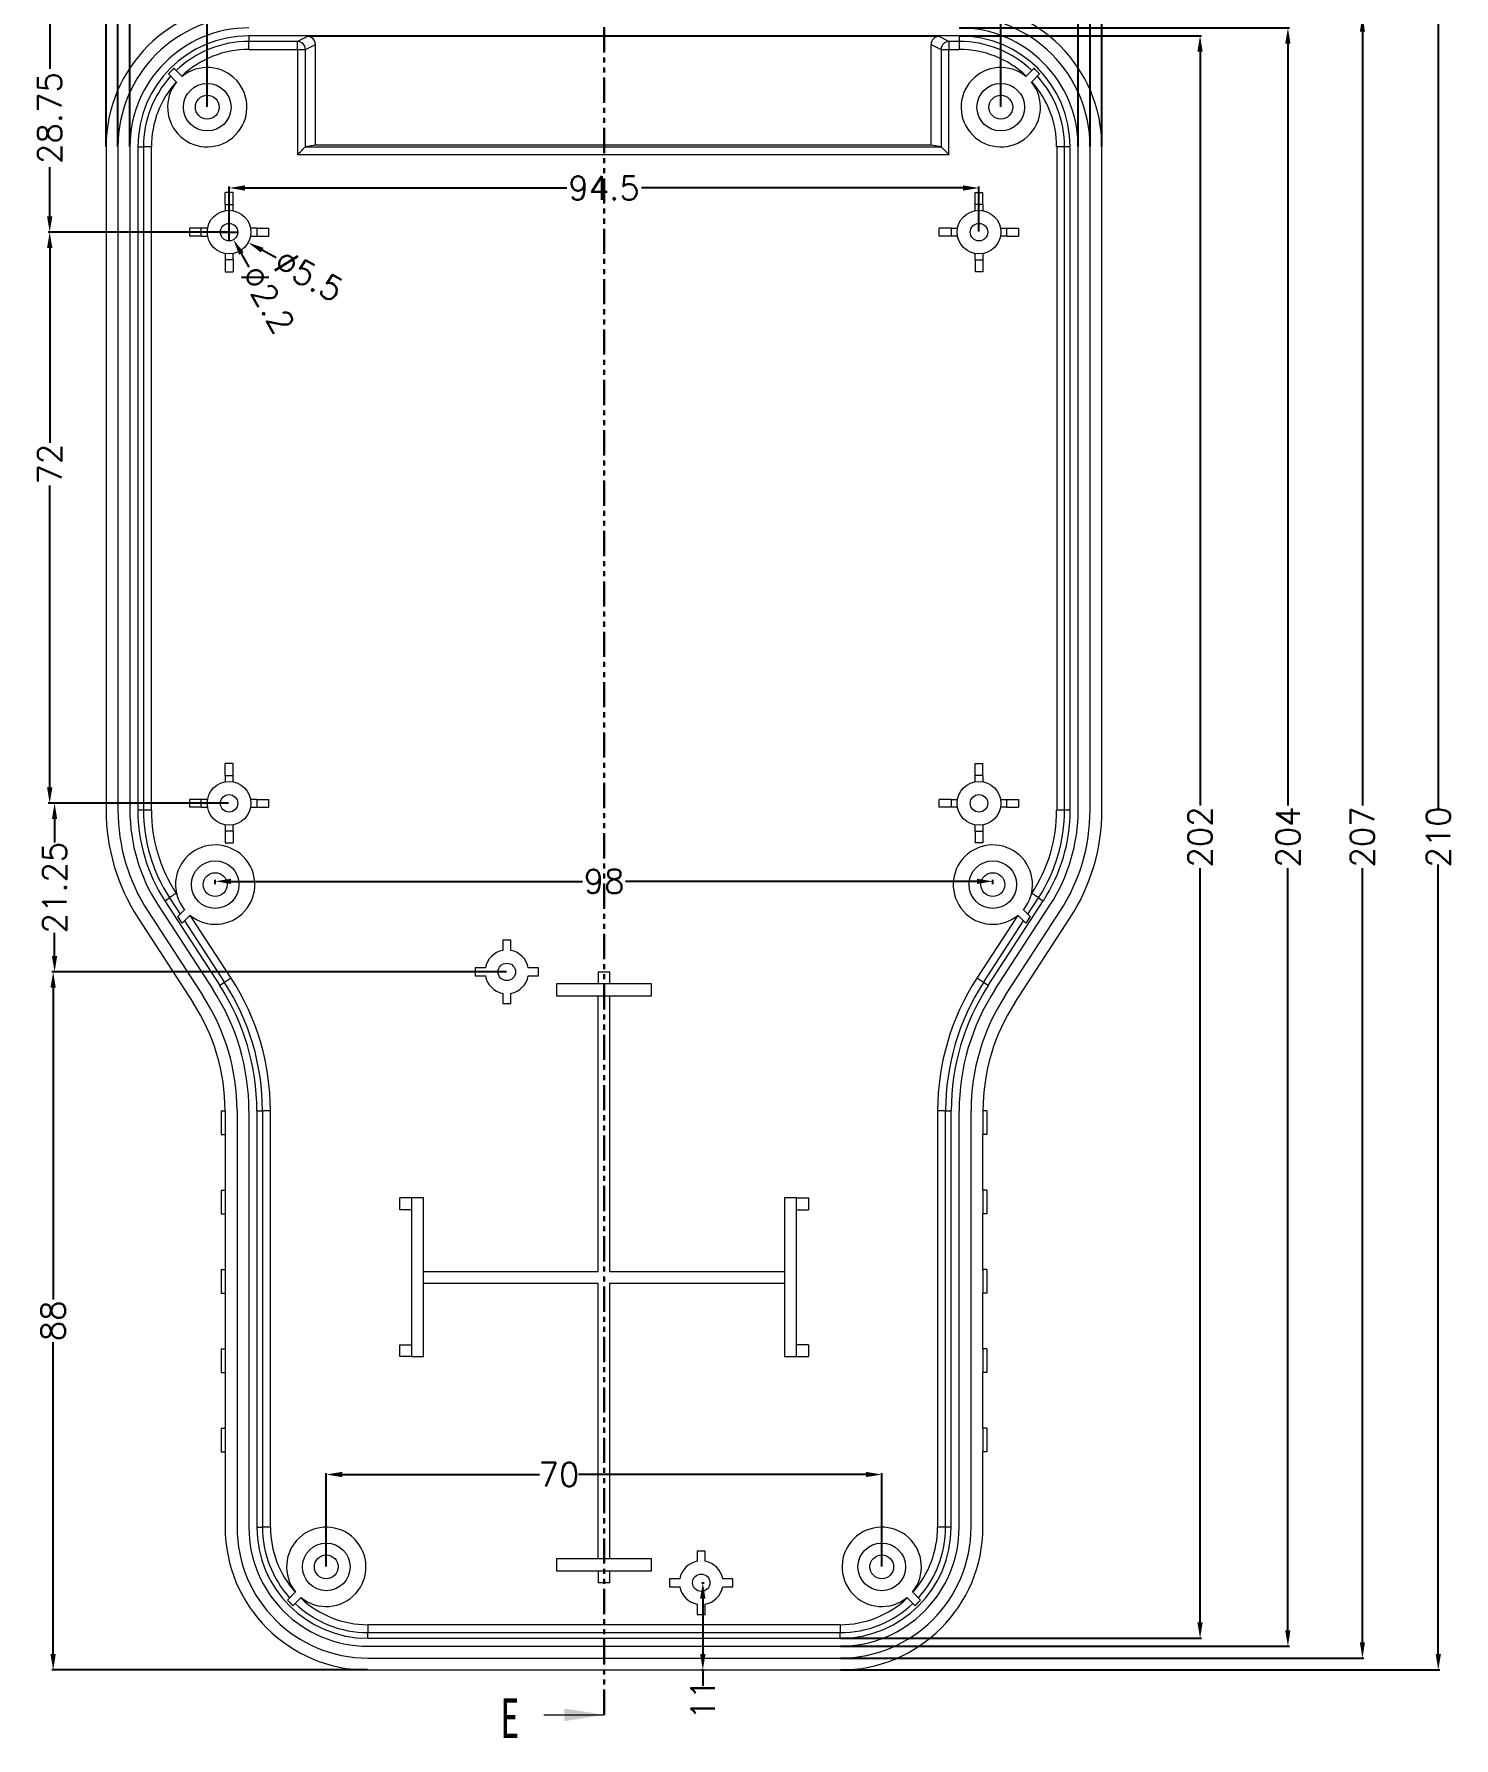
# Model space of a CAD drawing. Header units: inches. Extents: x 2685 to 4830, y 1126 to 1652.
# Drawn here: x 3716.3 to 3895.2, y 1329.9 to 1544.7 of the extents above; entities that cross this region are included whole.
import ezdxf

# ---------------------------------------------------------------- set-up
doc = ezdxf.new("R2010")
doc.units = ezdxf.units.IN
doc.header["$LTSCALE"] = 0.5
doc.linetypes.add('PHANTOM', pattern=[12.7, 6.35, -1.27, 1.27, -1.27, 1.27, -1.27])
doc.styles.add('SLDTEXTSTYLE6', font='TXT', dxfattribs={"width": 0.7})
doc.styles.get("Standard").update_dxf_attribs({"font": 'txt', "bigfont": 'gbcbig.shx'})
doc.dimstyles.new('3', dxfattribs={"dimtxt": 3, "dimasz": 2, "dimexe": 0.18, "dimexo": 0.0625, "dimgap": 0.2, "dimtad": 0, "dimzin": 12, "dimdsep": 46, "dimtxsty": 'Standard', "dimcen": 1, "dimclrd": 3, "dimclre": 3, "dimclrt": 256, "dimadec": 0, "dimazin": 0, "dimtfac": 1, "dimtofl": 0, "dimtmove": 0, "dimatfit": 3, "dimfxl": 1, "dimtolj": 1, "dimtzin": 0, "dimarcsym": 0})

# ---------------------------------------------------------------- blocks, each defined once
blk = doc.blocks.new('*D93')
at = {"color": 3, "lineweight": -2}
for p, q in [((3738.15, 1535.52), (3738.15, 1557.02)), ((3740.15, 1556.84), (3784.95, 1556.84)), ((3836.15, 1556.84), (3791.35, 1556.84)), ((3838.15, 1535.52), (3838.15, 1557.02))]:
    blk.add_line(p, q, dxfattribs=at)
at = {"color": 3}
for points in [[(3740.15, 1557.17), (3740.15, 1556.5), (3738.15, 1556.84)], [(3836.15, 1557.17), (3836.15, 1556.5), (3838.15, 1556.84)]]:
    blk.add_solid(points, dxfattribs=at)
at = {"layer": 'Defpoints', "color": 0}
for p in [(3838.15, 1556.84), (3738.15, 1535.46), (3838.15, 1535.46)]:
    blk.add_point(p, dxfattribs=at)
at = {"insert": (3788.15, 1556.84), "char_height": 3, "attachment_point": 5}
blk.add_mtext('\\A1;100', dxfattribs=at)
blk = doc.blocks.new('*D94')
at = {"color": 3, "lineweight": -2}
for p, q in [((3740.9, 1519.77), (3740.9, 1525.45)), ((3742.9, 1525.27), (3783.45, 1525.27)), ((3833.4, 1525.27), (3792.85, 1525.27)), ((3835.4, 1519.77), (3835.4, 1525.45))]:
    blk.add_line(p, q, dxfattribs=at)
at = {"color": 3}
for points in [[(3742.9, 1525.6), (3742.9, 1524.94), (3740.9, 1525.27)], [(3833.4, 1525.6), (3833.4, 1524.94), (3835.4, 1525.27)]]:
    blk.add_solid(points, dxfattribs=at)
at = {"layer": 'Defpoints', "color": 0}
for p in [(3835.4, 1525.27), (3740.9, 1519.71), (3835.4, 1519.71)]:
    blk.add_point(p, dxfattribs=at)
at = {"insert": (3788.15, 1525.27), "char_height": 3, "attachment_point": 5}
blk.add_mtext('\\A1;94.5', dxfattribs=at)
blk = doc.blocks.new('*D95')
at = {"color": 3, "lineweight": -2}
for p, q in [((3728.4, 1530.52), (3728.4, 1562.42)), ((3730.4, 1562.24), (3782.95, 1562.24)), ((3845.9, 1562.24), (3793.35, 1562.24)), ((3847.9, 1530.52), (3847.9, 1562.42))]:
    blk.add_line(p, q, dxfattribs=at)
at = {"color": 3}
for points in [[(3730.4, 1562.57), (3730.4, 1561.91), (3728.4, 1562.24)], [(3845.9, 1562.57), (3845.9, 1561.91), (3847.9, 1562.24)]]:
    blk.add_solid(points, dxfattribs=at)
at = {"layer": 'Defpoints', "color": 0}
for p in [(3728.4, 1562.24), (3728.4, 1530.46), (3847.9, 1530.46)]:
    blk.add_point(p, dxfattribs=at)
at = {"insert": (3788.15, 1562.24), "char_height": 3, "attachment_point": 5}
blk.add_mtext('\\A1;119.5', dxfattribs=at)
blk = doc.blocks.new('*D96')
at = {"color": 3, "lineweight": -2}
for p, q in [((3726.9, 1530.52), (3726.9, 1568.29)), ((3728.9, 1568.11), (3782.45, 1568.11)), ((3847.4, 1568.11), (3793.85, 1568.11)), ((3849.4, 1530.52), (3849.4, 1568.29))]:
    blk.add_line(p, q, dxfattribs=at)
at = {"color": 3}
for points in [[(3728.9, 1568.44), (3728.9, 1567.78), (3726.9, 1568.11)], [(3847.4, 1568.44), (3847.4, 1567.78), (3849.4, 1568.11)]]:
    blk.add_solid(points, dxfattribs=at)
at = {"layer": 'Defpoints', "color": 0}
for p in [(3849.4, 1568.11), (3726.9, 1530.46), (3849.4, 1530.46)]:
    blk.add_point(p, dxfattribs=at)
at = {"insert": (3788.15, 1568.11), "char_height": 3, "attachment_point": 5}
blk.add_mtext('\\A1;122.5', dxfattribs=at)
blk = doc.blocks.new('*D97')
at = {"color": 3, "lineweight": -2}
for p, q in [((3725.4, 1530.52), (3725.4, 1573.37)), ((3727.4, 1573.19), (3782.45, 1573.19)), ((3848.9, 1573.19), (3793.85, 1573.19)), ((3850.9, 1530.52), (3850.9, 1573.37))]:
    blk.add_line(p, q, dxfattribs=at)
at = {"color": 3}
for points in [[(3727.4, 1573.53), (3727.4, 1572.86), (3725.4, 1573.19)], [(3848.9, 1573.53), (3848.9, 1572.86), (3850.9, 1573.19)]]:
    blk.add_solid(points, dxfattribs=at)
at = {"layer": 'Defpoints', "color": 0}
for p in [(3725.4, 1573.19), (3725.4, 1530.46), (3850.9, 1530.46)]:
    blk.add_point(p, dxfattribs=at)
at = {"insert": (3788.15, 1573.19), "char_height": 3, "attachment_point": 5}
blk.add_mtext('\\A1;125.5', dxfattribs=at)
blk = doc.blocks.new('*D98')
at = {"color": 3, "lineweight": -2}
for p, q in [((3740.84, 1519.71), (3718.11, 1519.71)), ((3718.29, 1517.71), (3718.29, 1493.15)), ((3718.29, 1449.71), (3718.29, 1487.75)), ((3740.84, 1447.71), (3718.11, 1447.71))]:
    blk.add_line(p, q, dxfattribs=at)
at = {"color": 3}
for points in [[(3717.96, 1517.71), (3718.63, 1517.71), (3718.29, 1519.71)], [(3717.96, 1449.71), (3718.63, 1449.71), (3718.29, 1447.71)]]:
    blk.add_solid(points, dxfattribs=at)
at = {"layer": 'Defpoints', "color": 0}
for p in [(3718.29, 1519.71), (3740.9, 1519.71), (3740.9, 1447.71)]:
    blk.add_point(p, dxfattribs=at)
at = {"insert": (3718.29, 1490.45), "char_height": 3, "attachment_point": 5, "rotation": 90}
blk.add_mtext('\\A1;72', dxfattribs=at)
blk = doc.blocks.new('*D99')
at = {"color": 3, "lineweight": -2}
for p, q in [((3743.34, 1548.46), (3718.11, 1548.46)), ((3718.29, 1546.46), (3718.29, 1540.28)), ((3718.29, 1521.71), (3718.29, 1527.88)), ((3740.84, 1519.71), (3718.11, 1519.71))]:
    blk.add_line(p, q, dxfattribs=at)
at = {"color": 3}
for points in [[(3717.96, 1546.46), (3718.63, 1546.46), (3718.29, 1548.46)], [(3717.96, 1521.71), (3718.63, 1521.71), (3718.29, 1519.71)]]:
    blk.add_solid(points, dxfattribs=at)
at = {"layer": 'Defpoints', "color": 0}
for p in [(3743.4, 1548.46), (3718.29, 1519.71), (3740.9, 1519.71)]:
    blk.add_point(p, dxfattribs=at)
at = {"insert": (3718.29, 1534.08), "char_height": 3, "attachment_point": 5, "rotation": 90}
blk.add_mtext('\\A1;28.75', dxfattribs=at)
blk = doc.blocks.new('*D100')
at = {"color": 3, "lineweight": -2}
for p, q in [((3740.84, 1447.71), (3718.73, 1447.71)), ((3718.91, 1445.71), (3718.91, 1442.78)), ((3718.91, 1428.46), (3718.91, 1431.38)), ((3775.84, 1426.46), (3718.73, 1426.46))]:
    blk.add_line(p, q, dxfattribs=at)
at = {"color": 3}
for points in [[(3718.57, 1445.71), (3719.24, 1445.71), (3718.91, 1447.71)], [(3718.57, 1428.46), (3719.24, 1428.46), (3718.91, 1426.46)]]:
    blk.add_solid(points, dxfattribs=at)
at = {"layer": 'Defpoints', "color": 0}
for p in [(3718.91, 1447.71), (3740.9, 1447.71), (3775.9, 1426.46)]:
    blk.add_point(p, dxfattribs=at)
at = {"insert": (3718.91, 1437.08), "char_height": 3, "attachment_point": 5, "rotation": 90}
blk.add_mtext('\\A1;21.25', dxfattribs=at)
blk = doc.blocks.new('*D104')
at = {"color": 3, "lineweight": -2}
for p, q in [((3775.84, 1426.46), (3718.55, 1426.46)), ((3718.73, 1424.46), (3718.73, 1385.16)), ((3718.73, 1340.46), (3718.73, 1379.76)), ((3758.34, 1338.46), (3718.55, 1338.46))]:
    blk.add_line(p, q, dxfattribs=at)
at = {"color": 3}
for points in [[(3718.39, 1424.46), (3719.06, 1424.46), (3718.73, 1426.46)], [(3718.39, 1340.46), (3719.06, 1340.46), (3718.73, 1338.46)]]:
    blk.add_solid(points, dxfattribs=at)
at = {"layer": 'Defpoints', "color": 0}
for p in [(3775.9, 1426.46), (3718.73, 1338.46), (3758.4, 1338.46)]:
    blk.add_point(p, dxfattribs=at)
at = {"insert": (3718.73, 1382.46), "char_height": 3, "attachment_point": 5, "rotation": 90}
blk.add_mtext('\\A1;88', dxfattribs=at)
blk = doc.blocks.new('*D105')
at = {"color": 3, "lineweight": -2}
for p, q in [((3739.15, 1437.52), (3739.15, 1438.05)), ((3741.15, 1437.87), (3785.45, 1437.87)), ((3835.15, 1437.87), (3790.85, 1437.87)), ((3837.15, 1437.52), (3837.15, 1438.05))]:
    blk.add_line(p, q, dxfattribs=at)
at = {"color": 3}
for points in [[(3741.15, 1438.2), (3741.15, 1437.54), (3739.15, 1437.87)], [(3835.15, 1438.2), (3835.15, 1437.54), (3837.15, 1437.87)]]:
    blk.add_solid(points, dxfattribs=at)
at = {"layer": 'Defpoints', "color": 0}
for p in [(3739.15, 1437.46), (3837.15, 1437.87), (3837.15, 1437.46)]:
    blk.add_point(p, dxfattribs=at)
at = {"insert": (3788.15, 1437.87), "char_height": 3, "attachment_point": 5}
blk.add_mtext('\\A1;98', dxfattribs=at)
blk = doc.blocks.new('*D106')
at = {"color": 3, "lineweight": -2}
for p, q in [((3753.15, 1351.52), (3753.15, 1363.28)), ((3755.15, 1363.1), (3780.02, 1363.1)), ((3821.15, 1363.1), (3784.92, 1363.1)), ((3823.15, 1351.52), (3823.15, 1363.28))]:
    blk.add_line(p, q, dxfattribs=at)
at = {"color": 3}
for points in [[(3755.15, 1363.43), (3755.15, 1362.77), (3753.15, 1363.1)], [(3821.15, 1363.43), (3821.15, 1362.77), (3823.15, 1363.1)]]:
    blk.add_solid(points, dxfattribs=at)
at = {"layer": 'Defpoints', "color": 0}
for p in [(3823.15, 1363.1), (3753.15, 1351.46), (3823.15, 1351.46)]:
    blk.add_point(p, dxfattribs=at)
at = {"insert": (3782.47, 1363.1), "char_height": 3, "attachment_point": 5}
blk.add_mtext('\\A1;70', dxfattribs=at)
blk = doc.blocks.new('*D107')
at = {"color": 3, "lineweight": -2}
for p, q in [((3800.46, 1349.46), (3800.78, 1349.46)), ((3800.6, 1347.46), (3800.6, 1340.46)), ((3800.46, 1338.46), (3800.78, 1338.46)), ((3800.6, 1338.46), (3800.6, 1336.46))]:
    blk.add_line(p, q, dxfattribs=at)
at = {"color": 3}
for points in [[(3800.26, 1347.46), (3800.93, 1347.46), (3800.6, 1349.46)], [(3800.26, 1340.46), (3800.93, 1340.46), (3800.6, 1338.46)]]:
    blk.add_solid(points, dxfattribs=at)
at = {"layer": 'Defpoints', "color": 0}
for p in [(3800.4, 1349.46), (3800.4, 1338.46), (3800.6, 1338.46)]:
    blk.add_point(p, dxfattribs=at)
at = {"insert": (3800.6, 1334.76), "char_height": 3, "attachment_point": 5, "rotation": 90}
blk.add_mtext('\\A1;11', dxfattribs=at)
blk = doc.blocks.new('*D108')
at = {"color": 3, "lineweight": -2}
for p, q in [((3740.9, 1518.71), (3740.9, 1520.71)), ((3739.9, 1519.71), (3741.9, 1519.71)), ((3746.83, 1516.48), (3745.07, 1517.43))]:
    blk.add_line(p, q, dxfattribs=at)
at = {"color": 3}
blk.add_solid([(3745.23, 1517.73), (3744.91, 1517.14), (3743.31, 1518.39)], dxfattribs=at)
at = {"layer": 'Defpoints', "color": 0}
for p in [(3738.48, 1521.02), (3743.31, 1518.39)]:
    blk.add_point(p, dxfattribs=at)
at = {"insert": (3750.95, 1514.23), "char_height": 3, "attachment_point": 5, "rotation": 331.4139}
blk.add_mtext('\\A1;∅5.5', dxfattribs=at)
blk = doc.blocks.new('*D109')
at = {"color": 3, "lineweight": -2}
for p, q in [((3740.9, 1518.71), (3740.9, 1520.71)), ((3739.9, 1519.71), (3741.9, 1519.71)), ((3743.44, 1515.29), (3742.45, 1517.02))]:
    blk.add_line(p, q, dxfattribs=at)
at = {"color": 3}
blk.add_solid([(3742.74, 1517.19), (3742.16, 1516.85), (3741.45, 1518.75)], dxfattribs=at)
at = {"layer": 'Defpoints', "color": 0}
for p in [(3740.35, 1520.66), (3741.45, 1518.75)]:
    blk.add_point(p, dxfattribs=at)
at = {"insert": (3745.79, 1511.21), "char_height": 3, "attachment_point": 5, "rotation": 299.9543}
blk.add_mtext('\\A1;∅2.2', dxfattribs=at)
blk = doc.blocks.new('*D110')
at = {"color": 3, "lineweight": -2}
for p, q in [((3832.96, 1544.45), (3863.44, 1544.45)), ((3863.26, 1542.45), (3863.26, 1447.41)), ((3863.26, 1344.46), (3863.26, 1439.51)), ((3817.96, 1342.46), (3863.44, 1342.46))]:
    blk.add_line(p, q, dxfattribs=at)
at = {"color": 3}
for points in [[(3862.92, 1542.45), (3863.59, 1542.45), (3863.26, 1544.45)], [(3862.92, 1344.46), (3863.59, 1344.46), (3863.26, 1342.46)]]:
    blk.add_solid(points, dxfattribs=at)
at = {"layer": 'Defpoints', "color": 0}
for p in [(3832.9, 1544.45), (3863.26, 1544.45), (3817.9, 1342.46)]:
    blk.add_point(p, dxfattribs=at)
at = {"insert": (3863.26, 1443.46), "char_height": 3, "attachment_point": 5, "rotation": 90}
blk.add_mtext('\\A1;202', dxfattribs=at)
blk = doc.blocks.new('*D111')
at = {"color": 3, "lineweight": -2}
for p, q in [((3832.96, 1545.46), (3874.51, 1545.46)), ((3874.33, 1543.46), (3874.33, 1447.41)), ((3874.33, 1343.46), (3874.33, 1439.51)), ((3817.96, 1341.46), (3874.51, 1341.46))]:
    blk.add_line(p, q, dxfattribs=at)
at = {"color": 3}
for points in [[(3873.99, 1543.46), (3874.66, 1543.46), (3874.33, 1545.46)], [(3873.99, 1343.46), (3874.66, 1343.46), (3874.33, 1341.46)]]:
    blk.add_solid(points, dxfattribs=at)
at = {"layer": 'Defpoints', "color": 0}
for p in [(3832.9, 1545.46), (3874.33, 1545.46), (3817.9, 1341.46)]:
    blk.add_point(p, dxfattribs=at)
at = {"insert": (3874.33, 1443.46), "char_height": 3, "attachment_point": 5, "rotation": 90}
blk.add_mtext('\\A1;204', dxfattribs=at)
blk = doc.blocks.new('*D112')
at = {"color": 3, "lineweight": -2}
for p, q in [((3832.96, 1546.96), (3883.9, 1546.96)), ((3883.72, 1544.96), (3883.72, 1447.41)), ((3883.72, 1341.96), (3883.72, 1439.51)), ((3817.96, 1339.96), (3883.9, 1339.96))]:
    blk.add_line(p, q, dxfattribs=at)
at = {"color": 3}
for points in [[(3883.39, 1544.96), (3884.05, 1544.96), (3883.72, 1546.96)], [(3883.39, 1341.96), (3884.05, 1341.96), (3883.72, 1339.96)]]:
    blk.add_solid(points, dxfattribs=at)
at = {"layer": 'Defpoints', "color": 0}
for p in [(3832.9, 1546.96), (3883.72, 1546.96), (3817.9, 1339.96)]:
    blk.add_point(p, dxfattribs=at)
at = {"insert": (3883.72, 1443.46), "char_height": 3, "attachment_point": 5, "rotation": 90}
blk.add_mtext('\\A1;207', dxfattribs=at)
blk = doc.blocks.new('*D113')
at = {"color": 3, "lineweight": -2}
for p, q in [((3832.96, 1548.46), (3893.46, 1548.46)), ((3893.28, 1546.46), (3893.28, 1446.91)), ((3893.28, 1340.46), (3893.28, 1440.01)), ((3817.96, 1338.46), (3893.46, 1338.46))]:
    blk.add_line(p, q, dxfattribs=at)
at = {"color": 3}
for points in [[(3892.95, 1546.46), (3893.61, 1546.46), (3893.28, 1548.46)], [(3892.95, 1340.46), (3893.61, 1340.46), (3893.28, 1338.46)]]:
    blk.add_solid(points, dxfattribs=at)
at = {"layer": 'Defpoints', "color": 0}
for p in [(3832.9, 1548.46), (3817.9, 1338.46), (3893.28, 1338.46)]:
    blk.add_point(p, dxfattribs=at)
at = {"insert": (3893.28, 1443.46), "char_height": 3, "attachment_point": 5, "rotation": 90}
blk.add_mtext('\\A1;210', dxfattribs=at)

msp = doc.modelspace()

# ---------------------------------------------------------------- linework, layer by layer
at = {"color": 1, "linetype": 'PHANTOM', "lineweight": 30}
msp.add_line((3788.148, 1332.81), (3788.148, 1553.276), dxfattribs=at)
at = {"color": 7, "linetype": 'Continuous', "lineweight": 15}
for p, q in [((3743.398, 1544.455), (3743.398, 1543.747)), ((3832.898, 1544.455), (3743.398, 1544.455)), ((3750.77, 1544.376), (3749.511, 1543.747)), ((3830.362, 1544.376), (3750.77, 1544.376)), ((3831.621, 1543.747), (3830.362, 1544.376)), ((3832.898, 1544.455), (3832.898, 1543.747)), ((3749.511, 1543.747), (3743.398, 1543.747)), ((3743.398, 1542.747), (3743.398, 1543.747)), ((3743.398, 1542.747), (3749.511, 1542.747)), ((3749.511, 1542.747), (3749.511, 1543.747)), ((3749.511, 1542.747), (3750.51, 1542.747)), ((3749.511, 1542.747), (3749.511, 1529.465)), ((3750.51, 1542.747), (3751.77, 1543.377)), ((3750.51, 1530.463), (3750.51, 1542.747)), ((3751.77, 1530.674), (3751.77, 1543.377)), ((3829.362, 1530.674), (3829.362, 1543.377)), ((3829.362, 1543.377), (3830.622, 1542.747)), ((3830.622, 1542.747), (3830.622, 1530.463)), ((3830.622, 1542.747), (3831.621, 1542.747)), ((3832.898, 1543.747), (3831.621, 1543.747)), ((3831.621, 1543.747), (3831.621, 1542.747)), ((3831.621, 1542.747), (3832.898, 1542.747)), ((3831.621, 1529.465), (3831.621, 1542.747)), ((3832.898, 1543.747), (3832.898, 1542.747)), ((3734.984, 1539.327), (3733.953, 1540.358)), ((3841.313, 1539.327), (3842.343, 1540.358)), ((3733.255, 1539.642), (3734.277, 1538.62)), ((3843.041, 1539.642), (3842.02, 1538.62)), ((3725.398, 1530.456), (3725.398, 1446.861)), ((3726.898, 1530.456), (3726.898, 1446.861)), ((3728.398, 1530.456), (3728.398, 1446.861)), ((3729.4, 1530.456), (3730.107, 1530.456)), ((3729.4, 1530.456), (3729.4, 1446.861)), ((3730.107, 1530.456), (3730.107, 1446.861)), ((3731.107, 1530.456), (3730.107, 1530.456)), ((3731.107, 1446.861), (3731.107, 1530.456)), ((3831.621, 1529.465), (3749.511, 1529.465)), ((3751.77, 1530.674), (3750.512, 1530.465)), ((3750.512, 1530.465), (3830.62, 1530.465)), ((3829.362, 1530.674), (3751.77, 1530.674)), ((3830.62, 1530.465), (3829.362, 1530.674)), ((3846.189, 1530.456), (3845.19, 1530.456)), ((3845.19, 1530.456), (3845.19, 1446.861)), ((3846.189, 1446.861), (3846.189, 1530.456)), ((3846.897, 1530.456), (3846.189, 1530.456)), ((3846.897, 1446.861), (3846.897, 1530.456)), ((3847.898, 1446.861), (3847.898, 1530.456)), ((3849.398, 1446.861), (3849.398, 1530.456)), ((3850.898, 1446.861), (3850.898, 1530.456)), ((3741.398, 1524.706), (3740.398, 1524.706)), ((3740.398, 1523.206), (3740.398, 1524.706)), ((3740.398, 1523.206), (3740.398, 1522.41)), ((3740.398, 1523.206), (3741.398, 1523.206)), ((3741.398, 1523.206), (3741.398, 1524.706)), ((3741.398, 1522.41), (3741.398, 1523.206)), ((3834.898, 1524.706), (3835.898, 1524.706)), ((3834.898, 1523.206), (3834.898, 1524.706)), ((3834.898, 1522.41), (3834.898, 1523.206)), ((3835.898, 1523.206), (3834.898, 1523.206)), ((3835.898, 1523.206), (3835.898, 1524.706)), ((3835.898, 1523.206), (3835.898, 1522.41)), ((3735.898, 1520.206), (3735.898, 1519.206)), ((3737.398, 1520.206), (3735.898, 1520.206)), ((3737.398, 1519.206), (3735.898, 1519.206)), ((3737.398, 1519.206), (3737.398, 1520.206)), ((3738.194, 1520.206), (3737.398, 1520.206)), ((3737.398, 1519.206), (3738.194, 1519.206)), ((3744.398, 1520.206), (3743.603, 1520.206)), ((3743.603, 1519.206), (3744.398, 1519.206)), ((3744.398, 1520.206), (3744.398, 1519.206)), ((3744.398, 1520.206), (3745.898, 1520.206)), ((3744.398, 1519.206), (3745.898, 1519.206)), ((3745.898, 1519.206), (3745.898, 1520.206)), ((3830.398, 1519.206), (3830.398, 1520.206)), ((3831.898, 1520.206), (3830.398, 1520.206)), ((3831.898, 1519.206), (3830.398, 1519.206)), ((3831.898, 1520.206), (3831.898, 1519.206)), ((3831.898, 1520.206), (3832.694, 1520.206)), ((3832.694, 1519.206), (3831.898, 1519.206)), ((3838.103, 1520.206), (3838.898, 1520.206)), ((3838.898, 1519.206), (3838.103, 1519.206)), ((3838.898, 1519.206), (3838.898, 1520.206)), ((3838.898, 1520.206), (3840.398, 1520.206)), ((3838.898, 1519.206), (3840.398, 1519.206)), ((3840.398, 1520.206), (3840.398, 1519.206)), ((3740.398, 1517.002), (3740.398, 1516.206)), ((3741.398, 1516.206), (3741.398, 1517.002)), ((3834.898, 1516.206), (3834.898, 1517.002)), ((3835.898, 1517.002), (3835.898, 1516.206)), ((3741.398, 1516.206), (3740.398, 1516.206)), ((3740.398, 1516.206), (3740.398, 1514.706)), ((3740.398, 1514.706), (3741.398, 1514.706)), ((3741.398, 1516.206), (3741.398, 1514.706)), ((3834.898, 1516.206), (3835.898, 1516.206)), ((3834.898, 1516.206), (3834.898, 1514.706)), ((3835.898, 1514.706), (3834.898, 1514.706)), ((3835.898, 1516.206), (3835.898, 1514.706)), ((3740.398, 1451.206), (3740.398, 1452.706)), ((3741.398, 1452.706), (3740.398, 1452.706)), ((3741.398, 1451.206), (3741.398, 1452.706)), ((3834.898, 1452.706), (3835.898, 1452.706)), ((3834.898, 1451.206), (3834.898, 1452.706)), ((3835.898, 1451.206), (3835.898, 1452.706)), ((3740.398, 1451.206), (3741.398, 1451.206)), ((3740.398, 1451.206), (3740.398, 1450.41)), ((3741.398, 1450.41), (3741.398, 1451.206)), ((3835.898, 1451.206), (3834.898, 1451.206)), ((3834.898, 1450.41), (3834.898, 1451.206)), ((3835.898, 1451.206), (3835.898, 1450.41)), ((3735.898, 1448.206), (3735.898, 1447.206)), ((3737.398, 1448.206), (3735.898, 1448.206)), ((3737.398, 1447.206), (3737.398, 1448.206)), ((3738.194, 1448.206), (3737.398, 1448.206)), ((3744.398, 1448.206), (3743.603, 1448.206)), ((3744.398, 1448.206), (3744.398, 1447.206)), ((3744.398, 1448.206), (3745.898, 1448.206)), ((3745.898, 1447.206), (3745.898, 1448.206)), ((3830.398, 1447.206), (3830.398, 1448.206)), ((3831.898, 1448.206), (3830.398, 1448.206)), ((3831.898, 1448.206), (3831.898, 1447.206)), ((3831.898, 1448.206), (3832.694, 1448.206)), ((3838.103, 1448.206), (3838.898, 1448.206)), ((3838.898, 1447.206), (3838.898, 1448.206)), ((3838.898, 1448.206), (3840.398, 1448.206)), ((3840.398, 1448.206), (3840.398, 1447.206)), ((3730.107, 1446.861), (3729.4, 1446.861)), ((3731.107, 1446.861), (3730.107, 1446.861)), ((3737.398, 1447.206), (3735.898, 1447.206)), ((3737.398, 1447.206), (3738.194, 1447.206)), ((3743.603, 1447.206), (3744.398, 1447.206)), ((3744.398, 1447.206), (3745.898, 1447.206)), ((3831.898, 1447.206), (3830.398, 1447.206)), ((3832.694, 1447.206), (3831.898, 1447.206)), ((3838.898, 1447.206), (3838.103, 1447.206)), ((3838.898, 1447.206), (3840.398, 1447.206)), ((3846.189, 1446.861), (3845.19, 1446.861)), ((3846.897, 1446.861), (3846.189, 1446.861)), ((3740.398, 1445.002), (3740.398, 1444.206)), ((3741.398, 1444.206), (3740.398, 1444.206)), ((3740.398, 1444.206), (3740.398, 1442.706)), ((3741.398, 1444.206), (3741.398, 1445.002)), ((3741.398, 1444.206), (3741.398, 1442.706)), ((3834.898, 1444.206), (3834.898, 1445.002)), ((3834.898, 1444.206), (3835.898, 1444.206)), ((3834.898, 1444.206), (3834.898, 1442.706)), ((3835.898, 1445.002), (3835.898, 1444.206)), ((3835.898, 1444.206), (3835.898, 1442.706)), ((3740.398, 1442.706), (3741.398, 1442.706)), ((3835.898, 1442.706), (3834.898, 1442.706)), ((3731.948, 1434.879), (3738.881, 1424.202)), ((3732.787, 1435.425), (3733.381, 1435.81)), ((3732.787, 1435.425), (3739.721, 1424.748)), ((3733.381, 1435.81), (3734.725, 1433.74)), ((3734.302, 1436.228), (3734.219, 1436.354)), ((3836.576, 1424.748), (3843.509, 1435.425)), ((3837.416, 1424.202), (3844.349, 1434.879)), ((3841.571, 1433.74), (3842.916, 1435.81)), ((3842.077, 1436.354), (3841.995, 1436.228)), ((3842.916, 1435.81), (3843.509, 1435.425)), ((3729.432, 1433.245), (3736.365, 1422.569)), ((3730.69, 1434.062), (3737.623, 1423.386)), ((3735.277, 1434.292), (3734.441, 1433.455)), ((3734.998, 1432.598), (3734.441, 1433.455)), ((3734.998, 1432.598), (3735.984, 1433.585)), ((3735.282, 1432.883), (3740.315, 1425.133)), ((3741.153, 1425.678), (3736.055, 1433.528)), ((3840.242, 1433.528), (3835.144, 1425.678)), ((3835.982, 1425.133), (3841.015, 1432.883)), ((3838.674, 1423.386), (3845.607, 1434.062)), ((3839.932, 1422.569), (3846.865, 1433.245)), ((3841.299, 1432.598), (3840.313, 1433.585)), ((3841.02, 1434.292), (3841.856, 1433.455)), ((3841.856, 1433.455), (3841.299, 1432.598)), ((3775.398, 1430.456), (3775.398, 1429.16)), ((3776.398, 1430.456), (3775.398, 1430.456)), ((3776.398, 1429.16), (3776.398, 1430.456)), ((3771.898, 1426.956), (3771.898, 1425.956)), ((3773.194, 1426.956), (3771.898, 1426.956)), ((3779.898, 1426.956), (3778.603, 1426.956)), ((3779.898, 1425.956), (3779.898, 1426.956)), ((3787.398, 1426.456), (3788.898, 1426.456)), ((3787.398, 1426.456), (3787.398, 1424.956)), ((3788.898, 1424.956), (3788.898, 1426.456)), ((3740.315, 1425.133), (3739.721, 1424.748)), ((3771.898, 1425.956), (3773.194, 1425.956)), ((3778.603, 1425.956), (3779.898, 1425.956)), ((3782.148, 1424.956), (3782.148, 1423.456)), ((3794.148, 1424.956), (3782.148, 1424.956)), ((3794.148, 1423.456), (3794.148, 1424.956)), ((3836.576, 1424.748), (3835.982, 1425.133)), ((3775.398, 1423.752), (3775.398, 1422.456)), ((3775.398, 1422.456), (3776.398, 1422.456)), ((3776.398, 1422.456), (3776.398, 1423.752)), ((3782.148, 1423.456), (3794.148, 1423.456)), ((3787.398, 1388.706), (3787.398, 1423.456)), ((3788.898, 1388.706), (3788.898, 1423.456)), ((3739.899, 1408.956), (3739.899, 1405.956)), ((3739.899, 1408.956), (3740.398, 1408.956)), ((3740.398, 1408.956), (3740.398, 1405.956)), ((3741.898, 1408.953), (3741.898, 1356.456)), ((3743.398, 1408.953), (3743.398, 1356.456)), ((3744.4, 1408.953), (3745.107, 1408.953)), ((3744.4, 1408.953), (3744.4, 1356.456)), ((3745.107, 1408.953), (3745.107, 1356.456)), ((3746.107, 1408.953), (3745.107, 1408.953)), ((3746.107, 1356.456), (3746.107, 1408.953)), ((3831.189, 1408.953), (3830.19, 1408.953)), ((3830.19, 1408.953), (3830.19, 1356.456)), ((3831.189, 1356.456), (3831.189, 1408.953)), ((3831.189, 1408.953), (3831.897, 1408.953)), ((3831.897, 1356.456), (3831.897, 1408.953)), ((3832.898, 1356.456), (3832.898, 1408.953)), ((3834.398, 1356.456), (3834.398, 1408.953)), ((3835.898, 1408.953), (3835.898, 1408.956)), ((3836.398, 1408.956), (3835.898, 1408.956)), ((3835.898, 1408.953), (3835.898, 1405.956)), ((3836.398, 1408.956), (3836.398, 1405.956)), ((3739.899, 1405.956), (3740.398, 1405.956)), ((3740.398, 1405.956), (3740.398, 1398.956)), ((3835.898, 1398.956), (3835.898, 1405.956)), ((3836.398, 1405.956), (3835.898, 1405.956)), ((3739.899, 1398.956), (3739.899, 1395.956)), ((3739.899, 1398.956), (3740.398, 1398.956)), ((3740.398, 1398.956), (3740.398, 1395.956)), ((3835.898, 1398.956), (3835.898, 1395.956)), ((3836.398, 1398.956), (3835.898, 1398.956)), ((3836.398, 1398.956), (3836.398, 1395.956)), ((3762.398, 1396.456), (3762.398, 1397.956)), ((3763.898, 1397.956), (3762.398, 1397.956)), ((3763.898, 1396.456), (3762.398, 1396.456)), ((3763.898, 1397.956), (3763.898, 1377.956)), ((3765.398, 1397.956), (3763.898, 1397.956)), ((3765.398, 1377.956), (3765.398, 1397.956)), ((3810.898, 1397.956), (3810.898, 1377.956)), ((3812.398, 1397.956), (3810.898, 1397.956)), ((3812.398, 1377.956), (3812.398, 1397.956)), ((3812.398, 1397.956), (3813.898, 1397.956)), ((3812.398, 1396.456), (3813.898, 1396.456)), ((3813.898, 1397.956), (3813.898, 1396.456)), ((3739.899, 1395.956), (3740.398, 1395.956)), ((3740.398, 1395.956), (3740.398, 1388.956)), ((3835.898, 1388.956), (3835.898, 1395.956)), ((3836.398, 1395.956), (3835.898, 1395.956)), ((3739.899, 1388.956), (3739.899, 1385.956)), ((3739.899, 1388.956), (3740.398, 1388.956)), ((3740.398, 1388.956), (3740.398, 1385.956)), ((3765.398, 1388.706), (3787.398, 1388.706)), ((3788.898, 1388.706), (3810.898, 1388.706)), ((3835.898, 1388.956), (3835.898, 1385.956)), ((3836.398, 1388.956), (3835.898, 1388.956)), ((3836.398, 1388.956), (3836.398, 1385.956)), ((3739.899, 1385.956), (3740.398, 1385.956)), ((3740.398, 1385.956), (3740.398, 1378.956)), ((3765.398, 1387.206), (3787.398, 1387.206)), ((3787.398, 1352.456), (3787.398, 1387.206)), ((3788.898, 1387.206), (3810.898, 1387.206)), ((3788.898, 1352.456), (3788.898, 1387.206)), ((3836.398, 1385.956), (3835.898, 1385.956)), ((3835.898, 1378.956), (3835.898, 1385.956)), ((3739.899, 1378.956), (3739.899, 1375.956)), ((3739.899, 1378.956), (3740.398, 1378.956)), ((3740.398, 1378.956), (3740.398, 1375.956)), ((3762.398, 1377.956), (3762.398, 1379.456)), ((3762.398, 1379.456), (3763.898, 1379.456)), ((3813.898, 1379.456), (3812.398, 1379.456)), ((3813.898, 1379.456), (3813.898, 1377.956)), ((3835.898, 1378.956), (3835.898, 1375.956)), ((3836.398, 1378.956), (3835.898, 1378.956)), ((3836.398, 1378.956), (3836.398, 1375.956)), ((3763.898, 1377.956), (3762.398, 1377.956)), ((3763.898, 1377.956), (3765.398, 1377.956)), ((3810.898, 1377.956), (3812.398, 1377.956)), ((3812.398, 1377.956), (3813.898, 1377.956)), ((3739.899, 1375.956), (3740.398, 1375.956)), ((3740.398, 1375.956), (3740.398, 1368.956)), ((3836.398, 1375.956), (3835.898, 1375.956)), ((3835.898, 1368.956), (3835.898, 1375.956)), ((3739.899, 1368.956), (3739.899, 1365.956)), ((3739.899, 1368.956), (3740.398, 1368.956)), ((3740.398, 1368.956), (3740.398, 1365.956)), ((3835.898, 1368.956), (3835.898, 1365.956)), ((3836.398, 1368.956), (3835.898, 1368.956)), ((3836.398, 1368.956), (3836.398, 1365.956)), ((3739.899, 1365.956), (3740.398, 1365.956)), ((3740.398, 1365.956), (3740.398, 1356.456)), ((3836.398, 1365.956), (3835.898, 1365.956)), ((3835.898, 1356.456), (3835.898, 1365.956)), ((3744.4, 1356.456), (3745.107, 1356.456)), ((3746.107, 1356.456), (3745.107, 1356.456)), ((3831.189, 1356.456), (3830.19, 1356.456)), ((3831.897, 1356.456), (3831.189, 1356.456)), ((3800.898, 1353.456), (3799.898, 1353.456)), ((3799.898, 1353.456), (3799.898, 1352.16)), ((3800.898, 1352.16), (3800.898, 1353.456)), ((3782.148, 1352.456), (3782.148, 1350.956)), ((3794.148, 1352.456), (3782.148, 1352.456)), ((3782.148, 1350.956), (3794.148, 1350.956)), ((3787.398, 1350.956), (3787.398, 1349.456)), ((3788.898, 1349.456), (3788.898, 1350.956)), ((3794.148, 1350.956), (3794.148, 1352.456)), ((3788.898, 1349.456), (3787.398, 1349.456)), ((3796.398, 1349.956), (3796.398, 1348.956)), ((3797.694, 1349.956), (3796.398, 1349.956)), ((3796.398, 1348.956), (3797.694, 1348.956)), ((3804.398, 1349.956), (3803.103, 1349.956)), ((3803.103, 1348.956), (3804.398, 1348.956)), ((3804.398, 1348.956), (3804.398, 1349.956)), ((3749.277, 1348.292), (3748.255, 1347.27)), ((3748.953, 1346.554), (3749.984, 1347.585)), ((3799.898, 1346.752), (3799.898, 1345.456)), ((3800.898, 1345.456), (3800.898, 1346.752)), ((3827.343, 1346.554), (3826.313, 1347.585)), ((3827.02, 1348.292), (3828.041, 1347.27)), ((3799.898, 1345.456), (3800.898, 1345.456)), ((3758.398, 1344.165), (3758.398, 1343.165)), ((3817.898, 1344.165), (3758.398, 1344.165)), ((3758.398, 1342.457), (3758.398, 1343.165)), ((3758.398, 1343.165), (3817.898, 1343.165)), ((3758.398, 1342.457), (3817.898, 1342.457)), ((3817.898, 1344.165), (3817.898, 1343.165)), ((3817.898, 1342.457), (3817.898, 1343.165)), ((3758.398, 1341.456), (3817.898, 1341.456)), ((3758.398, 1339.956), (3817.898, 1339.956)), ((3758.398, 1338.456), (3817.898, 1338.456))]:
    msp.add_line(p, q, dxfattribs=at)
at = {"color": 7, "linetype": 'Continuous', "lineweight": 0}
msp.add_line((3780.548, 1332.81), (3788.148, 1332.81), dxfattribs=at)
at = {"color": 7, "linetype": 'Continuous', "lineweight": 15, "flags": 128}
for points in [[(3749.511, 1529.465), (3749.7, 1529.653), (3749.882, 1529.835), (3750.05, 1530.004), (3750.199, 1530.153), (3750.324, 1530.277), (3750.419, 1530.373), (3750.482, 1530.435), (3750.51, 1530.463)], [(3830.622, 1530.463), (3830.65, 1530.435), (3830.713, 1530.373), (3830.808, 1530.277), (3830.933, 1530.153), (3831.082, 1530.004), (3831.251, 1529.835), (3831.432, 1529.653), (3831.621, 1529.465)], [(3734.219, 1436.354), (3734.058, 1436.25), (3733.904, 1436.149), (3733.76, 1436.056), (3733.634, 1435.974), (3733.53, 1435.907), (3733.451, 1435.855), (3733.401, 1435.823), (3733.381, 1435.81)], [(3842.916, 1435.81), (3842.896, 1435.823), (3842.846, 1435.855), (3842.767, 1435.907), (3842.663, 1435.974), (3842.536, 1436.056), (3842.393, 1436.149), (3842.238, 1436.25), (3842.077, 1436.354)], [(3741.153, 1425.678), (3740.992, 1425.573), (3740.837, 1425.473), (3740.694, 1425.38), (3740.568, 1425.298), (3740.463, 1425.23), (3740.385, 1425.179), (3740.334, 1425.146), (3740.315, 1425.133)], [(3835.982, 1425.133), (3835.962, 1425.146), (3835.912, 1425.179), (3835.833, 1425.23), (3835.729, 1425.298), (3835.603, 1425.38), (3835.46, 1425.473), (3835.305, 1425.573), (3835.144, 1425.678)]]:
    msp.add_lwpolyline(points, dxfattribs=at)
at = {"color": 7, "linetype": 'Continuous', "lineweight": 15}
for centre, radius in [((3738.148, 1535.456), 3), ((3838.148, 1535.456), 3), ((3738.148, 1535.456), 1.5), ((3838.148, 1535.456), 1.5), ((3740.898, 1519.706), 2.75), ((3740.898, 1519.706), 1.1), ((3835.398, 1519.706), 2.75), ((3835.398, 1519.706), 1.1), ((3740.898, 1447.706), 2.75), ((3835.398, 1447.706), 2.75), ((3740.898, 1447.706), 1.1), ((3835.398, 1447.706), 1.1), ((3739.148, 1437.456), 3), ((3837.148, 1437.456), 3), ((3739.148, 1437.456), 1.5), ((3837.148, 1437.456), 1.5), ((3775.898, 1426.456), 1.1), ((3753.148, 1351.456), 3), ((3823.148, 1351.456), 3), ((3753.148, 1351.456), 1.5), ((3823.148, 1351.456), 1.5), ((3800.398, 1349.456), 1.1)]:
    msp.add_circle(centre, radius, dxfattribs=at)
for centre, radius, start, end in [((3743.398, 1530.456), 18, 90, 180), ((3743.398, 1530.456), 16.5, 90, 180), ((3832.898, 1530.456), 18, 0, 90), ((3832.898, 1530.456), 16.5, 0, 90), ((3743.398, 1530.456), 15, 90, 180), ((3743.398, 1530.456), 13.999, 90, 180), ((3832.898, 1530.456), 15, 0, 90), ((3832.898, 1530.456), 13.999, 0, 90), ((3743.398, 1530.456), 13.291, 90, 133.60648), ((3743.398, 1530.456), 12.291, 90, 133.49312), ((3749.509, 1542.746), 1.001, 0.06266, 89.8786), ((3831.623, 1542.746), 1.001, 90.1214, 179.93734), ((3832.898, 1530.456), 13.291, 46.39352, 90), ((3832.898, 1530.456), 12.291, 46.50688, 90), ((3738.148, 1535.456), 5, 140.73917, 129.26083), ((3743.398, 1530.456), 13.684, 133.64656, 137.83478), ((3838.148, 1535.456), 5, 50.73917, 39.26083), ((3832.898, 1530.456), 13.684, 42.16522, 46.35344), ((3743.398, 1530.456), 13.291, 137.91878, 180), ((3743.398, 1530.456), 12.291, 138.15639, 180), ((3832.898, 1530.456), 12.291, 0, 41.84361), ((3832.898, 1530.456), 13.291, 0, 42.08122), ((3750.398, 1446.861), 25, 180, 213), ((3750.398, 1446.861), 23.5, 180, 213), ((3750.398, 1446.861), 22, 180, 213), ((3750.398, 1446.861), 20.999, 180, 213), ((3750.398, 1446.861), 20.291, 180, 213), ((3750.398, 1446.861), 19.291, 180, 213), ((3825.898, 1446.861), 19.291, 327, 0), ((3825.898, 1446.861), 20.291, 327, 0), ((3825.898, 1446.861), 20.999, 327, 0), ((3825.898, 1446.861), 22, 327, 0), ((3825.898, 1446.861), 23.5, 327, 0), ((3825.898, 1446.861), 25, 327, 0), ((3739.148, 1437.456), 5, 230.73917, 219.26083), ((3837.148, 1437.456), 5, 320.73917, 309.26083), ((3775.898, 1426.456), 2.75, 100.47568, 169.52432), ((3775.898, 1426.456), 2.75, 10.47568, 79.52432), ((3715.398, 1408.953), 28, 0, 33), ((3715.398, 1408.953), 29.001, 0, 33), ((3715.398, 1408.953), 29.709, 0, 33), ((3715.398, 1408.953), 30.709, 0, 33), ((3775.898, 1426.456), 2.75, 190.47568, 259.52432), ((3775.898, 1426.456), 2.75, 280.47568, 349.52432), ((3860.898, 1408.953), 30.709, 147, 180), ((3860.898, 1408.953), 29.709, 147, 180), ((3860.898, 1408.953), 29.001, 147, 180), ((3860.898, 1408.953), 28, 147, 180), ((3715.398, 1408.953), 25, 0.00759, 33), ((3715.398, 1408.953), 26.5, 0, 33), ((3860.898, 1408.953), 26.5, 147, 180), ((3860.898, 1408.953), 25, 147, 179.99241), ((3758.398, 1356.456), 18, 180, 270), ((3758.398, 1356.456), 16.5, 180, 270), ((3758.398, 1356.456), 15, 180, 270), ((3758.398, 1356.456), 13.999, 180, 270), ((3758.398, 1356.456), 13.291, 180, 222.08122), ((3758.398, 1356.456), 12.291, 180, 221.84361), ((3753.148, 1351.456), 5, 230.73917, 219.26083), ((3817.898, 1356.456), 13.999, 270, 0), ((3817.898, 1356.456), 15, 270, 0), ((3817.898, 1356.456), 18, 270, 0), ((3817.898, 1356.456), 16.5, 270, 0), ((3823.148, 1351.456), 5, 320.73917, 309.26083), ((3817.898, 1356.456), 12.291, 318.15639, 0), ((3817.898, 1356.456), 13.291, 317.91878, 0), ((3800.398, 1349.456), 2.75, 100.47568, 169.52432), ((3800.398, 1349.456), 2.75, 10.47568, 79.52432), ((3800.398, 1349.456), 2.75, 190.47568, 259.52432), ((3800.398, 1349.456), 2.75, 280.47568, 349.52432), ((3758.398, 1356.456), 13.684, 222.16522, 226.35344), ((3758.398, 1356.456), 13.291, 226.39352, 270), ((3758.398, 1356.456), 12.291, 226.50688, 270), ((3817.898, 1356.456), 12.291, 270, 313.49312), ((3817.898, 1356.456), 13.291, 270, 313.60648), ((3817.898, 1356.456), 13.684, 313.64656, 317.83478)]:
    msp.add_arc(centre, radius, start, end, dxfattribs=at)
for centre, major_axis, ratio, start_param, end_param in [((3750.769, 1543.376), (0.896, 0.448), 0.9982883, 5.8204967, 7.389923), ((3830.363, 1543.376), (0.896, -0.448), 0.9982883, 2.034855, 3.6042813), ((3750.512, 1529.465), (0, 1), 0.0524078, 0.0087266, 0.0523599), ((3830.62, 1529.465), (0, 1), 0.0524078, 6.2308254, 6.2744587)]:
    msp.add_ellipse(centre, major_axis=major_axis, ratio=ratio, start_param=start_param, end_param=end_param, dxfattribs=at)
at = {"color": 7, "linetype": 'Continuous', "lineweight": 0}
msp.add_solid([(3788.148, 1332.81), (3783.148, 1333.61), (3783.148, 1332.01)], dxfattribs=at)

# ---------------------------------------------------------------- texts
at = {"color": 7, "linetype": 'Continuous', "insert": (3775.086, 1334.894), "char_height": 5, "attachment_point": 1, "style": 'SLDTEXTSTYLE6'}
msp.add_mtext('E', dxfattribs=at)

# ---------------------------------------------------------------- dimensions: what is measured, and where the dimension line sits
for base, p1, p2, picture, middle in [((3725.398, 1573.193), (3850.898, 1530.456), (3725.398, 1530.456), '*D97', (3788.148, 1573.193)), ((3849.398, 1568.109), (3726.898, 1530.456), (3849.398, 1530.456), '*D96', (3788.148, 1568.109)), ((3728.398, 1562.241), (3847.898, 1530.456), (3728.398, 1530.456), '*D95', (3788.148, 1562.241)), ((3837.148, 1437.869), (3739.148, 1437.456), (3837.148, 1437.456), '*D105', (3788.148, 1437.869))]:
    dim = msp.add_linear_dim(base=base, p1=p1, p2=p2, dimstyle='3')
    dim.commit()
    dim.dimension.update_dxf_attribs({"geometry": picture, "text_midpoint": middle})
for base, p1, p2, picture, middle in [((3838.148, 1556.838), (3738.148, 1535.456), (3838.148, 1535.456), '*D93', (3788.148, 1556.838)), ((3835.398, 1525.271), (3740.898, 1519.706), (3835.398, 1519.706), '*D94', (3788.148, 1525.271)), ((3823.148, 1363.1), (3753.148, 1351.456), (3823.148, 1351.456), '*D106', (3782.465, 1363.1))]:
    dim = msp.add_linear_dim(base=base, p1=p1, p2=p2, dimstyle='3')
    dim.commit()
    dim.dimension.update_dxf_attribs({"geometry": picture, "text_midpoint": middle, "dimtype": 160})
for base, p1, p2, picture, middle in [((3718.294, 1519.706), (3743.398, 1548.456), (3740.898, 1519.706), '*D99', (3718.294, 1534.081)), ((3893.281, 1338.456), (3832.898, 1548.456), (3817.898, 1338.456), '*D113', (3893.281, 1443.456)), ((3883.721, 1546.956), (3817.898, 1339.956), (3832.898, 1546.956), '*D112', (3883.721, 1443.456)), ((3874.325, 1545.456), (3817.898, 1341.456), (3832.898, 1545.456), '*D111', (3874.325, 1443.456)), ((3863.257, 1544.455), (3817.898, 1342.457), (3832.898, 1544.455), '*D110', (3863.257, 1443.456)), ((3718.905, 1447.706), (3775.898, 1426.456), (3740.898, 1447.706), '*D100', (3718.905, 1437.081)), ((3718.725, 1338.456), (3775.898, 1426.456), (3758.398, 1338.456), '*D104', (3718.725, 1382.456))]:
    dim = msp.add_linear_dim(base=base, p1=p1, p2=p2, angle=90, dimstyle='3')
    dim.commit()
    dim.dimension.update_dxf_attribs({"geometry": picture, "text_midpoint": middle})
for p1, p2, picture, middle in [((3738.484, 1521.022), (3743.313, 1518.39), '*D108', (3750.953, 1514.227)), ((3740.349, 1520.659), (3741.448, 1518.753), '*D109', (3745.792, 1511.215))]:
    dim = msp.add_diameter_dim_2p(p1=p1, p2=p2, dimstyle='3')
    dim.commit()
    dim.dimension.update_dxf_attribs({"geometry": picture, "text_midpoint": middle})
for base, p1, p2, picture, middle in [((3718.294, 1519.706), (3740.898, 1447.706), (3740.898, 1519.706), '*D98', (3718.294, 1490.45)), ((3800.596, 1338.456), (3800.398, 1349.456), (3800.398, 1338.456), '*D107', (3800.596, 1334.756))]:
    dim = msp.add_linear_dim(base=base, p1=p1, p2=p2, angle=90, dimstyle='3')
    dim.commit()
    dim.dimension.update_dxf_attribs({"geometry": picture, "text_midpoint": middle, "dimtype": 160})

doc.saveas('drawing.dxf')
